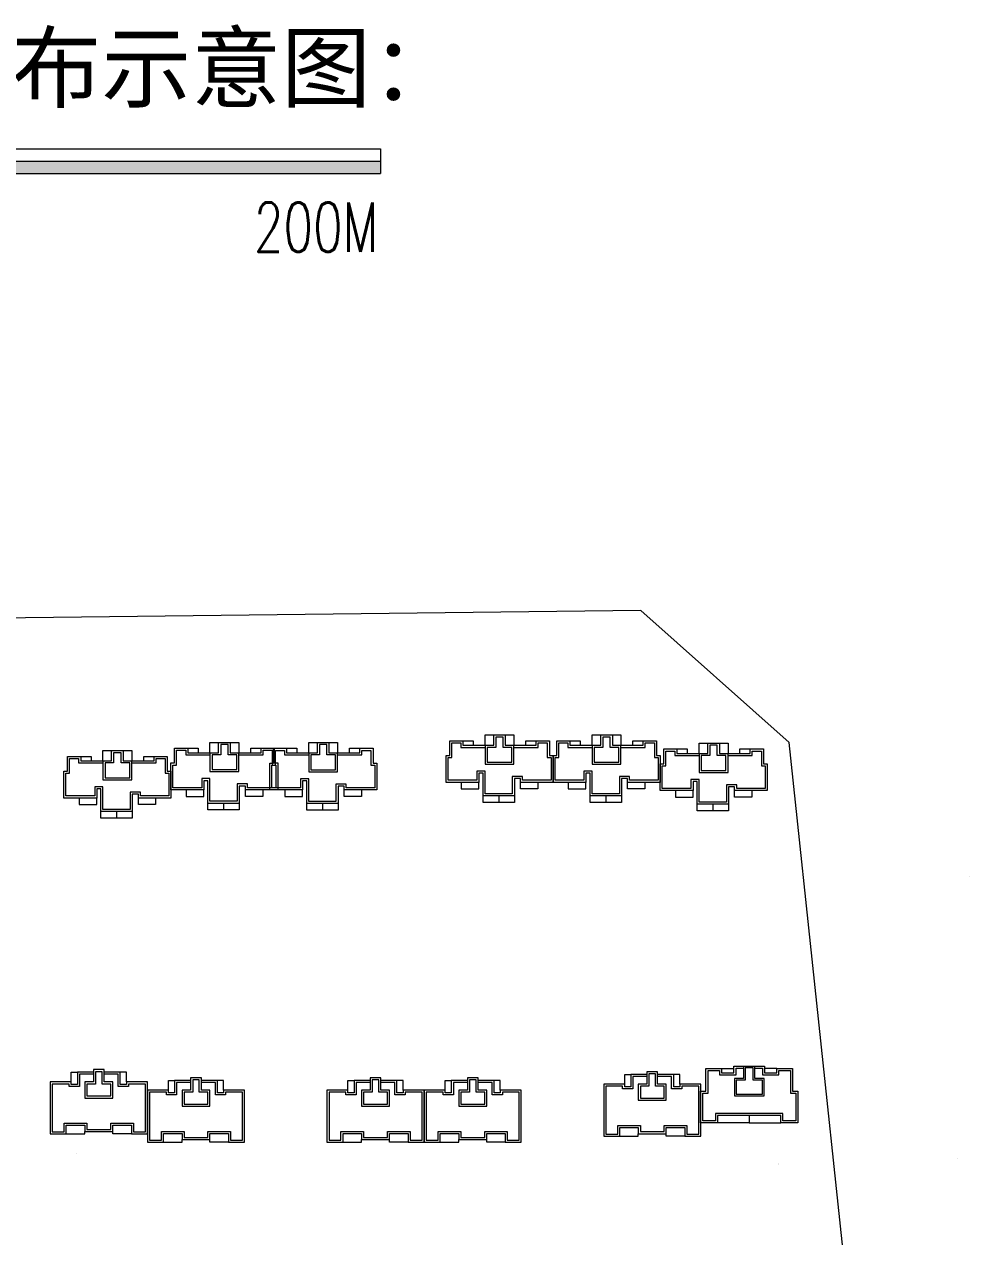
# Model space of a CAD drawing. Extents: x 110900 to 173900, y 7197 to 51694.
# Drawn here: x 116553 to 118850, y 16485 to 19429 of the extents above; entities that cross this region are included whole.
import ezdxf
from ezdxf.enums import TextEntityAlignment as Align

# ---------------------------------------------------------------- set-up
doc = ezdxf.new("R2010")
doc.units = 0
doc.header["$LTSCALE"] = 1000
doc.header["$MEASUREMENT"] = 0
for name, color, linetype, lineweight in [('140', 2, 'Continuous', 5), ('7-环境', 159, 'Continuous', 5), ('DingDianTu', 5, 'Continuous', 0), ('图框', 7, 'Continuous', 5)]:
    doc.layers.add(name, color=color, linetype=linetype, lineweight=lineweight)
doc.layers.add('PUB_TEXT', color=255, linetype='Continuous')
doc.styles.add('DIM_FONT', font='SIMPLEX.shx', dxfattribs={"width": 0.8})
doc.styles.add('GHHXMJ_DIM', font='SimSun.ttf')

# ---------------------------------------------------------------- blocks, each defined once
blk = doc.blocks.new('dafasfd')
at = {"layer": 'DingDianTu', "color": 7, "const_width": 100}
blk.add_lwpolyline([(36368038, 16363912), (36368954, 16361479), (36372042, 16362641), (36374261, 16356745), (36369114, 16354807), (36369537, 16353684), (36361113, 16350514), (36359352, 16355194), (36360288, 16355546), (36359830, 16356763), (36358894, 16356410), (36357556, 16359967)], close=True, dxfattribs=at)
for points in [[(36363546, 16362221), (36362876, 16363999), (36359039, 16362555), (36359708, 16360777)], [(36371734, 16355794), (36372686, 16353267), (36369878, 16352210), (36369350, 16353614)]]:
    blk.add_lwpolyline(points, dxfattribs=at)
at = {"layer": 'DingDianTu', "color": 7}
for points in [[(36369878, 16352210), (36361642, 16349110), (36361113, 16350514)], [(36368038, 16363912), (36371127, 16365074), (36372042, 16362641)]]:
    blk.add_lwpolyline(points, dxfattribs=at)
blk = doc.blocks.new('*E58')
at = {"layer": 'DingDianTu', "color": 252, "xscale": 0.001000002024510444, "yscale": 0.001000000163912773, "zscale": 0.001, "rotation": 339.3761177849276}
blk.add_blockref('dafasfd', (22613, -20413), dxfattribs=at)
blk = doc.blocks.new('*E57')
at = {"layer": 'DingDianTu', "color": 7, "xscale": 0.001000002024510444, "yscale": 0.001000000163912773, "zscale": 0.001, "rotation": 339.3761177849276}
blk.add_blockref('dafasfd', (22613, -20413), dxfattribs=at)
blk = doc.blocks.new('*E50')
at = {"layer": 'DingDianTu', "color": 7, "xscale": 0.001000002024510444, "yscale": 0.001000000163912773, "zscale": 0.001, "rotation": 339.3761177849276}
blk.add_blockref('dafasfd', (22613, -20413), dxfattribs=at)
blk = doc.blocks.new('*E49')
at = {"layer": 'DingDianTu', "color": 7, "xscale": 0.001000002024510444, "yscale": 0.001000000163912773, "zscale": 0.001, "rotation": 339.3761177849276}
blk.add_blockref('dafasfd', (22613, -20413), dxfattribs=at)

msp = doc.modelspace()

# ---------------------------------------------------------------- hatches: boundary and pattern name
at = {"layer": '7-环境', "linetype": 'ByBlock'}
h = msp.add_hatch(dxfattribs=at)
h.set_pattern_fill('ANSI31', color=256, scale=1000, style=0)
h.set_pattern_definition([(45, (-89259.5, 90140.4), (-1122.532, 1122.532), [])])
h.paths.add_polyline_path([(115418.1, 19096.6), (115418.1, 19066.6), (115818.1, 19066.6), (115818.1, 19096.6)])
h.paths.add_polyline_path([(116218.1, 19096.6), (116218.1, 19126.6), (115818.1, 19126.6), (115818.1, 19096.6)])
h.paths.add_polyline_path([(116218.1, 19096.6), (116218.1, 19066.6), (117418.1, 19066.6), (117418.1, 19096.6)])
h = msp.add_hatch(dxfattribs=at)
h.set_pattern_fill('ANSI31', color=256, scale=1000, style=0)
h.set_pattern_definition([(45, (-89259.5, 90140.4), (-1122.532, 1122.532), [])])
h.paths.add_polyline_path([(115418.1, 19096.6), (115418.1, 19066.6), (115818.1, 19066.6), (115818.1, 19096.6)])
h.paths.add_polyline_path([(116218.1, 19096.6), (116218.1, 19126.6), (115818.1, 19126.6), (115818.1, 19096.6)])
h.paths.add_polyline_path([(116218.1, 19096.6), (116218.1, 19066.6), (117418.1, 19066.6), (117418.1, 19096.6)])
at = {"layer": '图框'}
h = msp.add_hatch(color=256, dxfattribs=at)
h.paths.add_polyline_path([(115818.1, 19066.6), (115818.1, 19096.6), (115418.1, 19096.6), (115418.1, 19066.6)])
h.paths.add_polyline_path([(116218.1, 19096.6), (116218.1, 19126.6), (115818.1, 19126.6), (115818.1, 19096.6)])
h.paths.add_polyline_path([(117418.1, 19066.6), (117418.1, 19096.6), (116218.1, 19096.6), (116218.1, 19066.6)])
h = msp.add_hatch(color=256, dxfattribs=at)
h.paths.add_polyline_path([(115818.1, 19066.6), (115818.1, 19096.6), (115418.1, 19096.6), (115418.1, 19066.6)])
h.paths.add_polyline_path([(116218.1, 19096.6), (116218.1, 19126.6), (115818.1, 19126.6), (115818.1, 19096.6)])
h.paths.add_polyline_path([(117418.1, 19066.6), (117418.1, 19096.6), (116218.1, 19096.6), (116218.1, 19066.6)])

# ---------------------------------------------------------------- linework, layer by layer
at = {"layer": '140', "color": 7}
for p, q in [((118050.6, 18005.7), (114256.3, 17960)), ((118410.9, 17685.5), (118050.6, 18005.7)), ((117672.5, 17678.6), (117672.5, 17703.6)), ((117672.5, 17703.6), (117693.5, 17703.6)), ((117693.5, 17678.6), (117693.5, 17703.6)), ((117693.5, 17703.6), (117721.5, 17703.6)), ((117716.5, 17698.6), (117698.5, 17698.6)), ((117698.5, 17698.6), (117698.5, 17673.6)), ((117716.5, 17673.6), (117716.5, 17698.6)), ((117721.5, 17703.6), (117721.5, 17678.6)), ((117721.5, 17703.6), (117742.5, 17703.6)), ((117742.5, 17703.6), (117742.5, 17678.6)), ((117932.5, 17678.6), (117932.5, 17703.6)), ((117932.5, 17703.6), (117953.5, 17703.6)), ((117953.5, 17678.6), (117953.5, 17703.6)), ((117953.5, 17703.6), (117981.5, 17703.6)), ((117976.5, 17698.6), (117958.5, 17698.6)), ((117958.5, 17698.6), (117958.5, 17673.6)), ((117976.5, 17673.6), (117976.5, 17698.6)), ((117981.5, 17703.6), (117981.5, 17678.6)), ((117981.5, 17703.6), (118002.5, 17703.6)), ((118002.5, 17703.6), (118002.5, 17678.6)), ((116744.2, 17640.6), (116744.2, 17665.6)), ((116744.2, 17665.6), (116765.2, 17665.6)), ((116765.2, 17640.6), (116765.2, 17665.6)), ((116765.2, 17665.6), (116793.2, 17665.6)), ((116793.2, 17665.6), (116793.2, 17640.6)), ((116793.2, 17665.6), (116814.2, 17665.6)), ((116814.2, 17665.6), (116814.2, 17640.6)), ((116918.2, 17671.6), (116950.2, 17671.6)), ((116918.2, 17635.6), (116918.2, 17671.6)), ((116923.2, 17630.6), (116923.2, 17666.6)), ((116923.2, 17666.6), (116945.2, 17666.6)), ((116945.2, 17666.6), (116945.2, 17655.6)), ((116950.2, 17671.6), (116950.2, 17660.6)), ((116950.2, 17671.6), (116975.2, 17671.6)), ((116975.2, 17671.6), (116975.2, 17660.6)), ((117004.2, 17660.6), (117004.2, 17685.6)), ((117004.2, 17685.6), (117025.2, 17685.6)), ((117025.2, 17660.6), (117025.2, 17685.6)), ((117025.2, 17685.6), (117053.2, 17685.6)), ((117048.2, 17680.6), (117030.2, 17680.6)), ((117030.2, 17680.6), (117030.2, 17655.6)), ((117048.2, 17655.6), (117048.2, 17680.6)), ((117053.2, 17685.6), (117053.2, 17660.6)), ((117053.2, 17685.6), (117074.2, 17685.6)), ((117074.2, 17685.6), (117074.2, 17660.6)), ((117103.2, 17660.6), (117103.2, 17671.6)), ((117103.2, 17671.6), (117128.2, 17671.6)), ((117128.2, 17660.6), (117128.2, 17671.6)), ((117128.2, 17671.6), (117160.2, 17671.6)), ((117133.2, 17655.6), (117133.2, 17666.6)), ((117133.2, 17666.6), (117155.2, 17666.6)), ((117155.2, 17666.6), (117155.2, 17630.6)), ((117158.2, 17671.2), (117190.2, 17671.2)), ((117158.2, 17635.2), (117158.2, 17671.2)), ((117160.2, 17671.6), (117160.2, 17635.6)), ((117163.2, 17630.2), (117163.2, 17666.2)), ((117163.2, 17666.2), (117185.2, 17666.2)), ((117185.2, 17666.2), (117185.2, 17655.2)), ((117190.2, 17671.2), (117190.2, 17660.2)), ((117190.2, 17671.2), (117215.2, 17671.2)), ((117215.2, 17671.2), (117215.2, 17660.2)), ((117244.2, 17660.2), (117244.2, 17685.2)), ((117244.2, 17685.2), (117265.2, 17685.2)), ((117265.2, 17660.2), (117265.2, 17685.2)), ((117265.2, 17685.2), (117293.2, 17685.2)), ((117288.2, 17680.2), (117270.2, 17680.2)), ((117270.2, 17680.2), (117270.2, 17655.2)), ((117288.2, 17655.2), (117288.2, 17680.2)), ((117293.2, 17685.2), (117293.2, 17660.2)), ((117293.2, 17685.2), (117314.2, 17685.2)), ((117314.2, 17685.2), (117314.2, 17660.2)), ((117343.2, 17660.2), (117343.2, 17671.2)), ((117343.2, 17671.2), (117368.2, 17671.2)), ((117368.2, 17660.2), (117368.2, 17671.2)), ((117368.2, 17671.2), (117400.2, 17671.2)), ((117373.2, 17655.2), (117373.2, 17666.2)), ((117373.2, 17666.2), (117395.2, 17666.2)), ((117395.2, 17666.2), (117395.2, 17630.2)), ((117400.2, 17671.2), (117400.2, 17635.2)), ((117586.5, 17689.6), (117618.5, 17689.6)), ((117586.5, 17653.6), (117586.5, 17689.6)), ((117591.5, 17648.6), (117591.5, 17684.6)), ((117591.5, 17684.6), (117613.5, 17684.6)), ((117613.5, 17684.6), (117613.5, 17673.6)), ((117613.5, 17673.6), (117672.5, 17673.6)), ((117618.5, 17689.6), (117618.5, 17678.6)), ((117618.5, 17689.6), (117643.5, 17689.6)), ((117618.5, 17678.6), (117693.5, 17678.6)), ((117643.5, 17689.6), (117643.5, 17678.6)), ((117672.5, 17678.6), (117672.5, 17632.6)), ((117677.5, 17673.6), (117677.5, 17637.6)), ((117698.5, 17673.6), (117677.5, 17673.6)), ((117737.5, 17673.6), (117716.5, 17673.6)), ((117721.5, 17678.6), (117796.5, 17678.6)), ((117737.5, 17637.6), (117737.5, 17673.6)), ((117742.5, 17632.6), (117742.5, 17678.6)), ((117742.5, 17673.6), (117801.5, 17673.6)), ((117771.5, 17678.6), (117771.5, 17689.6)), ((117771.5, 17689.6), (117796.5, 17689.6)), ((117796.5, 17678.6), (117796.5, 17689.6)), ((117796.5, 17689.6), (117828.5, 17689.6)), ((117801.5, 17673.6), (117801.5, 17684.6)), ((117801.5, 17684.6), (117823.5, 17684.6)), ((117823.5, 17684.6), (117823.5, 17648.6)), ((117828.5, 17689.6), (117828.5, 17653.6)), ((117846.5, 17689.6), (117878.5, 17689.6)), ((117846.5, 17653.6), (117846.5, 17689.6)), ((117851.5, 17648.6), (117851.5, 17684.6)), ((117851.5, 17684.6), (117873.5, 17684.6)), ((117873.5, 17684.6), (117873.5, 17673.6)), ((117873.5, 17673.6), (117932.5, 17673.6)), ((117878.5, 17689.6), (117878.5, 17678.6)), ((117878.5, 17689.6), (117903.5, 17689.6)), ((117878.5, 17678.6), (117953.5, 17678.6)), ((117903.5, 17689.6), (117903.5, 17678.6)), ((117932.5, 17678.6), (117932.5, 17632.6)), ((117937.5, 17673.6), (117937.5, 17637.6)), ((117958.5, 17673.6), (117937.5, 17673.6)), ((117997.5, 17673.6), (117976.5, 17673.6)), ((117981.5, 17678.6), (118056.5, 17678.6)), ((117997.5, 17637.6), (117997.5, 17673.6)), ((118002.5, 17632.6), (118002.5, 17678.6)), ((118002.5, 17673.6), (118061.5, 17673.6)), ((118031.5, 17678.6), (118031.5, 17689.6)), ((118031.5, 17689.6), (118056.5, 17689.6)), ((118056.5, 17678.6), (118056.5, 17689.6)), ((118056.5, 17689.6), (118088.5, 17689.6)), ((118061.5, 17673.6), (118061.5, 17684.6)), ((118061.5, 17684.6), (118083.5, 17684.6)), ((118083.5, 17684.6), (118083.5, 17648.6)), ((118088.5, 17689.6), (118088.5, 17653.6)), ((118106.5, 17669.6), (118138.5, 17669.6)), ((118106.5, 17633.6), (118106.5, 17669.6)), ((118111.5, 17628.6), (118111.5, 17664.6)), ((118111.5, 17664.6), (118133.5, 17664.6)), ((118133.5, 17664.6), (118133.5, 17653.6)), ((118138.5, 17669.6), (118138.5, 17658.6)), ((118138.5, 17669.6), (118163.5, 17669.6)), ((118163.5, 17669.6), (118163.5, 17658.6)), ((118192.5, 17658.6), (118192.5, 17683.6)), ((118192.5, 17683.6), (118213.5, 17683.6)), ((118213.5, 17658.6), (118213.5, 17683.6)), ((118213.5, 17683.6), (118241.5, 17683.6)), ((118236.5, 17678.6), (118218.5, 17678.6)), ((118218.5, 17678.6), (118218.5, 17653.6)), ((118236.5, 17653.6), (118236.5, 17678.6)), ((118241.5, 17683.6), (118241.5, 17658.6)), ((118241.5, 17683.6), (118262.5, 17683.6)), ((118262.5, 17683.6), (118262.5, 17658.6)), ((118291.5, 17658.6), (118291.5, 17669.6)), ((118291.5, 17669.6), (118316.5, 17669.6)), ((118316.5, 17658.6), (118316.5, 17669.6)), ((118316.5, 17669.6), (118348.5, 17669.6)), ((118321.5, 17653.6), (118321.5, 17664.6)), ((118321.5, 17664.6), (118343.5, 17664.6)), ((118343.5, 17664.6), (118343.5, 17628.6)), ((118348.5, 17669.6), (118348.5, 17633.6)), ((118819.5, 13831.2), (118410.9, 17685.5)), ((116658.2, 17651.6), (116690.2, 17651.6)), ((116658.2, 17615.6), (116658.2, 17651.6)), ((116663.2, 17610.6), (116663.2, 17646.6)), ((116663.2, 17646.6), (116685.2, 17646.6)), ((116685.2, 17646.6), (116685.2, 17635.6)), ((116685.2, 17635.6), (116744.2, 17635.6)), ((116690.2, 17651.6), (116690.2, 17640.6)), ((116690.2, 17651.6), (116715.2, 17651.6)), ((116690.2, 17640.6), (116765.2, 17640.6)), ((116715.2, 17651.6), (116715.2, 17640.6)), ((116744.2, 17640.6), (116744.2, 17594.6)), ((116749.2, 17635.6), (116749.2, 17599.6)), ((116770.2, 17635.6), (116749.2, 17635.6)), ((116788.2, 17660.6), (116770.2, 17660.6)), ((116770.2, 17660.6), (116770.2, 17635.6)), ((116788.2, 17635.6), (116788.2, 17660.6)), ((116809.2, 17635.6), (116788.2, 17635.6)), ((116793.2, 17640.6), (116868.2, 17640.6)), ((116809.2, 17599.6), (116809.2, 17635.6)), ((116814.2, 17594.6), (116814.2, 17640.6)), ((116814.2, 17635.6), (116873.2, 17635.6)), ((116843.2, 17640.6), (116843.2, 17651.6)), ((116843.2, 17651.6), (116868.2, 17651.6)), ((116868.2, 17640.6), (116868.2, 17651.6)), ((116868.2, 17651.6), (116900.2, 17651.6)), ((116873.2, 17635.6), (116873.2, 17646.6)), ((116873.2, 17646.6), (116895.2, 17646.6)), ((116895.2, 17646.6), (116895.2, 17610.6)), ((116900.2, 17651.6), (116900.2, 17615.6)), ((116909.2, 17570.6), (116909.2, 17635.6)), ((116909.2, 17635.6), (116918.2, 17635.6)), ((116945.2, 17655.6), (117004.2, 17655.6)), ((116950.2, 17660.6), (117025.2, 17660.6)), ((117004.2, 17660.6), (117004.2, 17614.6)), ((117009.2, 17655.6), (117009.2, 17619.6)), ((117030.2, 17655.6), (117009.2, 17655.6)), ((117069.2, 17655.6), (117048.2, 17655.6)), ((117053.2, 17660.6), (117128.2, 17660.6)), ((117069.2, 17619.6), (117069.2, 17655.6)), ((117074.2, 17614.6), (117074.2, 17660.6)), ((117074.2, 17655.6), (117133.2, 17655.6)), ((117149.2, 17570.2), (117149.2, 17635.2)), ((117149.2, 17635.2), (117158.2, 17635.2)), ((117160.2, 17635.6), (117169.2, 17635.6)), ((117169.2, 17635.6), (117169.2, 17570.6)), ((117185.2, 17655.2), (117244.2, 17655.2)), ((117190.2, 17660.2), (117265.2, 17660.2)), ((117244.2, 17660.2), (117244.2, 17614.2)), ((117249.2, 17655.2), (117249.2, 17619.2)), ((117270.2, 17655.2), (117249.2, 17655.2)), ((117309.2, 17655.2), (117288.2, 17655.2)), ((117293.2, 17660.2), (117368.2, 17660.2)), ((117309.2, 17619.2), (117309.2, 17655.2)), ((117314.2, 17614.2), (117314.2, 17660.2)), ((117314.2, 17655.2), (117373.2, 17655.2)), ((117400.2, 17635.2), (117409.2, 17635.2)), ((117409.2, 17635.2), (117409.2, 17570.2)), ((117577.5, 17588.6), (117577.5, 17653.6)), ((117577.5, 17653.6), (117586.5, 17653.6)), ((117582.5, 17593.6), (117582.5, 17648.6)), ((117582.5, 17648.6), (117591.5, 17648.6)), ((117677.5, 17637.6), (117737.5, 17637.6)), ((117823.5, 17648.6), (117832.5, 17648.6)), ((117828.5, 17653.6), (117837.5, 17653.6)), ((117832.5, 17648.6), (117832.5, 17593.6)), ((117837.5, 17588.6), (117837.5, 17653.6)), ((117837.5, 17653.6), (117846.5, 17653.6)), ((117837.5, 17653.6), (117837.5, 17588.6)), ((117842.5, 17593.6), (117842.5, 17648.6)), ((117842.5, 17648.6), (117851.5, 17648.6)), ((117937.5, 17637.6), (117997.5, 17637.6)), ((118083.5, 17648.6), (118092.5, 17648.6)), ((118088.5, 17653.6), (118097.5, 17653.6)), ((118092.5, 17648.6), (118092.5, 17593.6)), ((118097.5, 17653.6), (118097.5, 17588.6)), ((118097.5, 17568.6), (118097.5, 17633.6)), ((118097.5, 17633.6), (118106.5, 17633.6)), ((118133.5, 17653.6), (118192.5, 17653.6)), ((118138.5, 17658.6), (118213.5, 17658.6)), ((118192.5, 17658.6), (118192.5, 17612.6)), ((118197.5, 17653.6), (118197.5, 17617.6)), ((118218.5, 17653.6), (118197.5, 17653.6)), ((118257.5, 17653.6), (118236.5, 17653.6)), ((118241.5, 17658.6), (118316.5, 17658.6)), ((118257.5, 17617.6), (118257.5, 17653.6)), ((118262.5, 17612.6), (118262.5, 17658.6)), ((118262.5, 17653.6), (118321.5, 17653.6)), ((118348.5, 17633.6), (118357.5, 17633.6)), ((118357.5, 17633.6), (118357.5, 17568.6)), ((116649.2, 17550.6), (116649.2, 17615.6)), ((116649.2, 17615.6), (116658.2, 17615.6)), ((116654.2, 17555.6), (116654.2, 17610.6)), ((116654.2, 17610.6), (116663.2, 17610.6)), ((116895.2, 17610.6), (116904.2, 17610.6)), ((116900.2, 17615.6), (116909.2, 17615.6)), ((116904.2, 17610.6), (116904.2, 17555.6)), ((116909.2, 17615.6), (116909.2, 17550.6)), ((116914.2, 17575.6), (116914.2, 17630.6)), ((116914.2, 17630.6), (116923.2, 17630.6)), ((117004.2, 17614.6), (117074.2, 17614.6)), ((117009.2, 17619.6), (117069.2, 17619.6)), ((117154.2, 17575.2), (117154.2, 17630.2)), ((117154.2, 17630.2), (117163.2, 17630.2)), ((117155.2, 17630.6), (117164.2, 17630.6)), ((117164.2, 17630.6), (117164.2, 17575.6)), ((117244.2, 17614.2), (117314.2, 17614.2)), ((117249.2, 17619.2), (117309.2, 17619.2)), ((117395.2, 17630.2), (117404.2, 17630.2)), ((117404.2, 17630.2), (117404.2, 17575.2)), ((117672.5, 17615.6), (117652.5, 17615.6)), ((117652.5, 17615.6), (117652.5, 17593.6)), ((117667.5, 17610.6), (117657.5, 17610.6)), ((117657.5, 17610.6), (117657.5, 17588.6)), ((117667.5, 17555.6), (117667.5, 17610.6)), ((117672.5, 17632.6), (117742.5, 17632.6)), ((117672.5, 17560.6), (117672.5, 17615.6)), ((117932.5, 17615.6), (117912.5, 17615.6)), ((117912.5, 17615.6), (117912.5, 17593.6)), ((117927.5, 17610.6), (117917.5, 17610.6)), ((117917.5, 17610.6), (117917.5, 17588.6)), ((117927.5, 17555.6), (117927.5, 17610.6)), ((117932.5, 17632.6), (118002.5, 17632.6)), ((117932.5, 17560.6), (117932.5, 17615.6)), ((118102.5, 17573.6), (118102.5, 17628.6)), ((118102.5, 17628.6), (118111.5, 17628.6)), ((118192.5, 17612.6), (118262.5, 17612.6)), ((118197.5, 17617.6), (118257.5, 17617.6)), ((118343.5, 17628.6), (118352.5, 17628.6)), ((118352.5, 17628.6), (118352.5, 17573.6)), ((116744.2, 17577.6), (116724.2, 17577.6)), ((116724.2, 17577.6), (116724.2, 17555.6)), ((116744.2, 17594.6), (116814.2, 17594.6)), ((116744.2, 17522.6), (116744.2, 17577.6)), ((116749.2, 17599.6), (116809.2, 17599.6)), ((116984.2, 17575.6), (116914.2, 17575.6)), ((117004.2, 17597.6), (116984.2, 17597.6)), ((116984.2, 17597.6), (116984.2, 17575.6)), ((116999.2, 17592.6), (116989.2, 17592.6)), ((116989.2, 17592.6), (116989.2, 17570.6)), ((116999.2, 17537.6), (116999.2, 17592.6)), ((117004.2, 17542.6), (117004.2, 17597.6)), ((117095.2, 17584.6), (117070.2, 17584.6)), ((117070.2, 17584.6), (117070.2, 17542.6)), ((117090.2, 17579.6), (117075.2, 17579.6)), ((117075.2, 17579.6), (117075.2, 17537.6)), ((117090.2, 17570.6), (117090.2, 17579.6)), ((117095.2, 17575.6), (117095.2, 17584.6)), ((117164.2, 17575.6), (117095.2, 17575.6)), ((117224.2, 17575.2), (117154.2, 17575.2)), ((117244.2, 17597.2), (117224.2, 17597.2)), ((117224.2, 17597.2), (117224.2, 17575.2)), ((117239.2, 17592.2), (117229.2, 17592.2)), ((117229.2, 17592.2), (117229.2, 17570.2)), ((117239.2, 17537.2), (117239.2, 17592.2)), ((117244.2, 17542.2), (117244.2, 17597.2)), ((117335.2, 17584.2), (117310.2, 17584.2)), ((117310.2, 17584.2), (117310.2, 17542.2)), ((117330.2, 17579.2), (117315.2, 17579.2)), ((117315.2, 17579.2), (117315.2, 17537.2)), ((117330.2, 17570.2), (117330.2, 17579.2)), ((117335.2, 17575.2), (117335.2, 17584.2)), ((117404.2, 17575.2), (117335.2, 17575.2)), ((117657.5, 17588.6), (117577.5, 17588.6)), ((117652.5, 17593.6), (117582.5, 17593.6)), ((117614.5, 17588.6), (117614.5, 17572.6)), ((117657.5, 17572.6), (117657.5, 17588.6)), ((117763.5, 17602.6), (117738.5, 17602.6)), ((117738.5, 17602.6), (117738.5, 17560.6)), ((117758.5, 17597.6), (117743.5, 17597.6)), ((117743.5, 17597.6), (117743.5, 17555.6)), ((117758.5, 17588.6), (117758.5, 17597.6)), ((117837.5, 17588.6), (117758.5, 17588.6)), ((117758.5, 17572.6), (117758.5, 17588.6)), ((117763.5, 17593.6), (117763.5, 17602.6)), ((117832.5, 17593.6), (117763.5, 17593.6)), ((117800.5, 17588.6), (117800.5, 17572.6)), ((117917.5, 17588.6), (117837.5, 17588.6)), ((117912.5, 17593.6), (117842.5, 17593.6)), ((117874.5, 17588.6), (117874.5, 17572.6)), ((117917.5, 17572.6), (117917.5, 17588.6)), ((118023.5, 17602.6), (117998.5, 17602.6)), ((117998.5, 17602.6), (117998.5, 17560.6)), ((118018.5, 17597.6), (118003.5, 17597.6)), ((118003.5, 17597.6), (118003.5, 17555.6)), ((118018.5, 17588.6), (118018.5, 17597.6)), ((118097.5, 17588.6), (118018.5, 17588.6)), ((118018.5, 17572.6), (118018.5, 17588.6)), ((118023.5, 17593.6), (118023.5, 17602.6)), ((118092.5, 17593.6), (118023.5, 17593.6)), ((118060.5, 17588.6), (118060.5, 17572.6)), ((118192.5, 17595.6), (118172.5, 17595.6)), ((118172.5, 17595.6), (118172.5, 17573.6)), ((118187.5, 17590.6), (118177.5, 17590.6)), ((118177.5, 17590.6), (118177.5, 17568.6)), ((118187.5, 17535.6), (118187.5, 17590.6)), ((118192.5, 17540.6), (118192.5, 17595.6)), ((118283.5, 17582.6), (118258.5, 17582.6)), ((118258.5, 17582.6), (118258.5, 17540.6)), ((118278.5, 17577.6), (118263.5, 17577.6)), ((118263.5, 17577.6), (118263.5, 17535.6)), ((118278.5, 17568.6), (118278.5, 17577.6)), ((118283.5, 17573.6), (118283.5, 17582.6)), ((116729.2, 17550.6), (116649.2, 17550.6)), ((116724.2, 17555.6), (116654.2, 17555.6)), ((116686.2, 17550.6), (116686.2, 17534.6)), ((116739.2, 17572.6), (116729.2, 17572.6)), ((116729.2, 17572.6), (116729.2, 17550.6)), ((116729.2, 17534.6), (116729.2, 17550.6)), ((116739.2, 17517.6), (116739.2, 17572.6)), ((116835.2, 17564.6), (116810.2, 17564.6)), ((116810.2, 17564.6), (116810.2, 17522.6)), ((116830.2, 17559.6), (116815.2, 17559.6)), ((116815.2, 17559.6), (116815.2, 17517.6)), ((116830.2, 17550.6), (116830.2, 17559.6)), ((116909.2, 17550.6), (116830.2, 17550.6)), ((116830.2, 17534.6), (116830.2, 17550.6)), ((116835.2, 17555.6), (116835.2, 17564.6)), ((116904.2, 17555.6), (116835.2, 17555.6)), ((116872.2, 17550.6), (116872.2, 17534.6)), ((116989.2, 17570.6), (116909.2, 17570.6)), ((116946.2, 17570.6), (116946.2, 17554.6)), ((116946.2, 17554.6), (116989.2, 17554.6)), ((116989.2, 17554.6), (116989.2, 17570.6)), ((117169.2, 17570.6), (117090.2, 17570.6)), ((117090.2, 17554.6), (117090.2, 17570.6)), ((117132.2, 17554.6), (117090.2, 17554.6)), ((117132.2, 17570.6), (117132.2, 17554.6)), ((117229.2, 17570.2), (117149.2, 17570.2)), ((117186.2, 17570.2), (117186.2, 17554.2)), ((117186.2, 17554.2), (117229.2, 17554.2)), ((117229.2, 17554.2), (117229.2, 17570.2)), ((117409.2, 17570.2), (117330.2, 17570.2)), ((117330.2, 17554.2), (117330.2, 17570.2)), ((117372.2, 17554.2), (117330.2, 17554.2)), ((117372.2, 17570.2), (117372.2, 17554.2)), ((117614.5, 17572.6), (117657.5, 17572.6)), ((117743.5, 17555.6), (117667.5, 17555.6)), ((117667.5, 17539.6), (117667.5, 17555.6)), ((117738.5, 17560.6), (117672.5, 17560.6)), ((117705.5, 17555.6), (117705.5, 17539.6)), ((117743.5, 17555.6), (117743.5, 17539.6)), ((117800.5, 17572.6), (117758.5, 17572.6)), ((117874.5, 17572.6), (117917.5, 17572.6)), ((118003.5, 17555.6), (117927.5, 17555.6)), ((117927.5, 17539.6), (117927.5, 17555.6)), ((117998.5, 17560.6), (117932.5, 17560.6)), ((117965.5, 17555.6), (117965.5, 17539.6)), ((118003.5, 17555.6), (118003.5, 17539.6)), ((118060.5, 17572.6), (118018.5, 17572.6)), ((118177.5, 17568.6), (118097.5, 17568.6)), ((118172.5, 17573.6), (118102.5, 17573.6)), ((118134.5, 17568.6), (118134.5, 17552.6)), ((118134.5, 17552.6), (118177.5, 17552.6)), ((118177.5, 17552.6), (118177.5, 17568.6)), ((118357.5, 17568.6), (118278.5, 17568.6)), ((118278.5, 17552.6), (118278.5, 17568.6)), ((118320.5, 17552.6), (118278.5, 17552.6)), ((118352.5, 17573.6), (118283.5, 17573.6)), ((118320.5, 17568.6), (118320.5, 17552.6)), ((116686.2, 17534.6), (116729.2, 17534.6)), ((116815.2, 17517.6), (116739.2, 17517.6)), ((116739.2, 17501.6), (116739.2, 17517.6)), ((116810.2, 17522.6), (116744.2, 17522.6)), ((116777.2, 17517.6), (116777.2, 17501.6)), ((116815.2, 17517.6), (116815.2, 17501.6)), ((116872.2, 17534.6), (116830.2, 17534.6)), ((117075.2, 17537.6), (116999.2, 17537.6)), ((116999.2, 17521.6), (116999.2, 17537.6)), ((117075.2, 17521.6), (116999.2, 17521.6)), ((117070.2, 17542.6), (117004.2, 17542.6)), ((117037.2, 17537.6), (117037.2, 17521.6)), ((117075.2, 17537.6), (117075.2, 17521.6)), ((117315.2, 17537.2), (117239.2, 17537.2)), ((117239.2, 17521.2), (117239.2, 17537.2)), ((117315.2, 17521.2), (117239.2, 17521.2)), ((117310.2, 17542.2), (117244.2, 17542.2)), ((117277.2, 17537.2), (117277.2, 17521.2)), ((117315.2, 17537.2), (117315.2, 17521.2)), ((117743.5, 17539.6), (117667.5, 17539.6)), ((118003.5, 17539.6), (117927.5, 17539.6)), ((118263.5, 17535.6), (118187.5, 17535.6)), ((118187.5, 17519.6), (118187.5, 17535.6)), ((118263.5, 17519.6), (118187.5, 17519.6)), ((118258.5, 17540.6), (118192.5, 17540.6)), ((118225.5, 17535.6), (118225.5, 17519.6)), ((118263.5, 17535.6), (118263.5, 17519.6)), ((116815.2, 17501.6), (116739.2, 17501.6)), ((118276.9, 16883.6), (118276.9, 16899.6)), ((118276.9, 16899.6), (118350.9, 16899.6)), ((118299.9, 16899.6), (118299.9, 16869.6)), ((118327.9, 16869.6), (118327.9, 16899.6)), ((118350.9, 16899.6), (118350.9, 16883.6)), ((116667.2, 16861.1), (116667.2, 16885.1)), ((116667.2, 16885.1), (116682.2, 16885.1)), ((116721.2, 16885.1), (116682.2, 16885.1)), ((116682.2, 16885.1), (116682.2, 16855.1)), ((116721.2, 16880.1), (116687.2, 16880.1)), ((116687.2, 16880.1), (116687.2, 16850.1)), ((116747.2, 16891.1), (116721.2, 16891.1)), ((116721.2, 16891.1), (116721.2, 16885.1)), ((116721.2, 16885.1), (116721.2, 16861.1)), ((116742.2, 16886.1), (116726.2, 16886.1)), ((116726.2, 16886.1), (116726.2, 16885.1)), ((116726.2, 16885.1), (116726.2, 16856.1)), ((116742.2, 16856.1), (116742.2, 16886.1)), ((116747.2, 16885.1), (116747.2, 16891.1)), ((116747.2, 16861.1), (116747.2, 16891.1)), ((116786.2, 16885.1), (116747.2, 16885.1)), ((116781.2, 16880.1), (116747.2, 16880.1)), ((116781.2, 16850.1), (116781.2, 16880.1)), ((116786.2, 16855.1), (116786.2, 16885.1)), ((116801.2, 16885.1), (116786.2, 16885.1)), ((116801.2, 16861.1), (116801.2, 16885.1)), ((116983.2, 16871.1), (116957.2, 16871.1)), ((116957.2, 16871.1), (116957.2, 16865.1)), ((116983.2, 16865.1), (116983.2, 16871.1)), ((116983.2, 16841.1), (116983.2, 16871.1)), ((117419.4, 16871.1), (117393.4, 16871.1)), ((117393.4, 16871.1), (117393.4, 16865.1)), ((117419.4, 16865.1), (117419.4, 16871.1)), ((117419.4, 16841.1), (117419.4, 16871.1)), ((117655.4, 16871.1), (117629.4, 16871.1)), ((117629.4, 16871.1), (117629.4, 16865.1)), ((117655.4, 16865.1), (117655.4, 16871.1)), ((117655.4, 16841.1), (117655.4, 16871.1)), ((118011.5, 16855.6), (118011.5, 16879.6)), ((118011.5, 16879.6), (118026.5, 16879.6)), ((118065.5, 16879.6), (118026.5, 16879.6)), ((118026.5, 16879.6), (118026.5, 16849.6)), ((118065.5, 16874.6), (118031.5, 16874.6)), ((118031.5, 16874.6), (118031.5, 16844.6)), ((118091.5, 16885.6), (118065.5, 16885.6)), ((118065.5, 16885.6), (118065.5, 16879.6)), ((118065.5, 16879.6), (118065.5, 16855.6)), ((118086.5, 16880.6), (118070.5, 16880.6)), ((118070.5, 16880.6), (118070.5, 16879.6)), ((118070.5, 16879.6), (118070.5, 16850.6)), ((118086.5, 16850.6), (118086.5, 16880.6)), ((118091.5, 16879.6), (118091.5, 16885.6)), ((118091.5, 16855.6), (118091.5, 16885.6)), ((118130.5, 16879.6), (118091.5, 16879.6)), ((118125.5, 16874.6), (118091.5, 16874.6)), ((118125.5, 16844.6), (118125.5, 16874.6)), ((118130.5, 16849.6), (118130.5, 16879.6)), ((118145.5, 16879.6), (118130.5, 16879.6)), ((118145.5, 16855.6), (118145.5, 16879.6)), ((118208.9, 16838.6), (118208.9, 16893.6)), ((118208.9, 16893.6), (118246.9, 16893.6)), ((118213.9, 16833.6), (118213.9, 16888.6)), ((118213.9, 16888.6), (118241.9, 16888.6)), ((118241.9, 16888.6), (118241.9, 16878.6)), ((118241.9, 16878.6), (118281.9, 16878.6)), ((118244.9, 16893.6), (118246.9, 16893.6)), ((118246.9, 16893.6), (118246.9, 16883.6)), ((118246.9, 16893.6), (118276.9, 16893.6)), ((118246.9, 16883.6), (118276.9, 16883.6)), ((118299.9, 16869.6), (118277.9, 16869.6)), ((118277.9, 16869.6), (118277.9, 16827.6)), ((118281.9, 16878.6), (118281.9, 16894.6)), ((118281.9, 16894.6), (118299.9, 16894.6)), ((118303.9, 16895.6), (118303.9, 16865.6)), ((118323.9, 16895.6), (118303.9, 16895.6)), ((118323.9, 16865.6), (118323.9, 16895.6)), ((118327.9, 16894.6), (118345.9, 16894.6)), ((118349.9, 16869.6), (118327.9, 16869.6)), ((118345.9, 16894.6), (118345.9, 16878.6)), ((118345.9, 16878.6), (118385.9, 16878.6)), ((118349.9, 16827.6), (118349.9, 16869.6)), ((118380.9, 16893.6), (118350.9, 16893.6)), ((118350.9, 16883.6), (118380.9, 16883.6)), ((118380.9, 16883.6), (118380.9, 16893.6)), ((118380.9, 16893.6), (118418.9, 16893.6)), ((118385.9, 16878.6), (118385.9, 16888.6)), ((118385.9, 16888.6), (118413.9, 16888.6)), ((118413.9, 16888.6), (118413.9, 16833.6)), ((118418.9, 16893.6), (118418.9, 16838.6)), ((116649.2, 16861.1), (116616.2, 16861.1)), ((116616.2, 16861.1), (116616.2, 16735.1)), ((116649.2, 16856.1), (116621.2, 16856.1)), ((116621.2, 16856.1), (116621.2, 16740.1)), ((116667.2, 16861.1), (116649.2, 16861.1)), ((116662.2, 16856.1), (116649.2, 16856.1)), ((116662.2, 16850.1), (116662.2, 16856.1)), ((116687.2, 16850.1), (116662.2, 16850.1)), ((116667.2, 16855.1), (116667.2, 16861.1)), ((116682.2, 16855.1), (116667.2, 16855.1)), ((116721.2, 16861.1), (116700.2, 16861.1)), ((116700.2, 16861.1), (116700.2, 16822.1)), ((116726.2, 16856.1), (116705.2, 16856.1)), ((116705.2, 16856.1), (116705.2, 16827.1)), ((116763.2, 16856.1), (116742.2, 16856.1)), ((116768.2, 16861.1), (116747.2, 16861.1)), ((116763.2, 16827.1), (116763.2, 16856.1)), ((116768.2, 16822.1), (116768.2, 16861.1)), ((116806.2, 16850.1), (116781.2, 16850.1)), ((116801.2, 16855.1), (116786.2, 16855.1)), ((116819.2, 16861.1), (116801.2, 16861.1)), ((116801.2, 16861.1), (116801.2, 16855.1)), ((116819.2, 16856.1), (116806.2, 16856.1)), ((116806.2, 16856.1), (116806.2, 16850.1)), ((116852.2, 16861.1), (116819.2, 16861.1)), ((116847.2, 16856.1), (116819.2, 16856.1)), ((116847.2, 16740.1), (116847.2, 16856.1)), ((116852.2, 16735.1), (116852.2, 16861.1)), ((116885.2, 16841.1), (116852.2, 16841.1)), ((116852.2, 16841.1), (116852.2, 16715.1)), ((116903.2, 16841.1), (116885.2, 16841.1)), ((116903.2, 16841.1), (116903.2, 16865.1)), ((116903.2, 16865.1), (116918.2, 16865.1)), ((116903.2, 16835.1), (116903.2, 16841.1)), ((116957.2, 16865.1), (116918.2, 16865.1)), ((116918.2, 16865.1), (116918.2, 16835.1)), ((116957.2, 16860.1), (116923.2, 16860.1)), ((116923.2, 16860.1), (116923.2, 16830.1)), ((116957.2, 16841.1), (116936.2, 16841.1)), ((116936.2, 16841.1), (116936.2, 16802.1)), ((116957.2, 16865.1), (116957.2, 16841.1)), ((116978.2, 16866.1), (116962.2, 16866.1)), ((116962.2, 16866.1), (116962.2, 16865.1)), ((116962.2, 16865.1), (116962.2, 16836.1)), ((116978.2, 16836.1), (116978.2, 16866.1)), ((117022.2, 16865.1), (116983.2, 16865.1)), ((117017.2, 16860.1), (116983.2, 16860.1)), ((117004.2, 16841.1), (116983.2, 16841.1)), ((117004.2, 16802.1), (117004.2, 16841.1)), ((117017.2, 16830.1), (117017.2, 16860.1)), ((117022.2, 16835.1), (117022.2, 16865.1)), ((117037.2, 16865.1), (117022.2, 16865.1)), ((117037.2, 16841.1), (117037.2, 16865.1)), ((117055.2, 16841.1), (117037.2, 16841.1)), ((117037.2, 16841.1), (117037.2, 16835.1)), ((117088.2, 16841.1), (117055.2, 16841.1)), ((117088.2, 16715.1), (117088.2, 16841.1)), ((117321.4, 16841.1), (117288.4, 16841.1)), ((117288.4, 16841.1), (117288.4, 16715.1)), ((117339.4, 16841.1), (117321.4, 16841.1)), ((117339.4, 16841.1), (117339.4, 16865.1)), ((117339.4, 16865.1), (117354.4, 16865.1)), ((117339.4, 16835.1), (117339.4, 16841.1)), ((117393.4, 16865.1), (117354.4, 16865.1)), ((117354.4, 16865.1), (117354.4, 16835.1)), ((117393.4, 16860.1), (117359.4, 16860.1)), ((117359.4, 16860.1), (117359.4, 16830.1)), ((117393.4, 16841.1), (117372.4, 16841.1)), ((117372.4, 16841.1), (117372.4, 16802.1)), ((117393.4, 16865.1), (117393.4, 16841.1)), ((117414.4, 16866.1), (117398.4, 16866.1)), ((117398.4, 16866.1), (117398.4, 16865.1)), ((117398.4, 16865.1), (117398.4, 16836.1)), ((117414.4, 16836.1), (117414.4, 16866.1)), ((117458.4, 16865.1), (117419.4, 16865.1)), ((117453.4, 16860.1), (117419.4, 16860.1)), ((117440.4, 16841.1), (117419.4, 16841.1)), ((117440.4, 16802.1), (117440.4, 16841.1)), ((117453.4, 16830.1), (117453.4, 16860.1)), ((117458.4, 16835.1), (117458.4, 16865.1)), ((117473.4, 16865.1), (117458.4, 16865.1)), ((117473.4, 16841.1), (117473.4, 16865.1)), ((117491.4, 16841.1), (117473.4, 16841.1)), ((117473.4, 16841.1), (117473.4, 16835.1)), ((117524.4, 16841.1), (117491.4, 16841.1)), ((117557.4, 16841.1), (117524.4, 16841.1)), ((117524.4, 16841.1), (117524.4, 16715.1)), ((117524.4, 16715.1), (117524.4, 16841.1)), ((117575.4, 16841.1), (117557.4, 16841.1)), ((117575.4, 16841.1), (117575.4, 16865.1)), ((117575.4, 16865.1), (117590.4, 16865.1)), ((117575.4, 16835.1), (117575.4, 16841.1)), ((117629.4, 16865.1), (117590.4, 16865.1)), ((117590.4, 16865.1), (117590.4, 16835.1)), ((117629.4, 16860.1), (117595.4, 16860.1)), ((117595.4, 16860.1), (117595.4, 16830.1)), ((117629.4, 16841.1), (117608.4, 16841.1)), ((117608.4, 16841.1), (117608.4, 16802.1)), ((117629.4, 16865.1), (117629.4, 16841.1)), ((117650.4, 16866.1), (117634.4, 16866.1)), ((117634.4, 16866.1), (117634.4, 16865.1)), ((117634.4, 16865.1), (117634.4, 16836.1)), ((117650.4, 16836.1), (117650.4, 16866.1)), ((117694.4, 16865.1), (117655.4, 16865.1)), ((117689.4, 16860.1), (117655.4, 16860.1)), ((117676.4, 16841.1), (117655.4, 16841.1)), ((117676.4, 16802.1), (117676.4, 16841.1)), ((117689.4, 16830.1), (117689.4, 16860.1)), ((117694.4, 16835.1), (117694.4, 16865.1)), ((117709.4, 16865.1), (117694.4, 16865.1)), ((117709.4, 16841.1), (117709.4, 16865.1)), ((117727.4, 16841.1), (117709.4, 16841.1)), ((117709.4, 16841.1), (117709.4, 16835.1)), ((117760.4, 16841.1), (117727.4, 16841.1)), ((117760.4, 16715.1), (117760.4, 16841.1)), ((117993.5, 16855.6), (117960.5, 16855.6)), ((117960.5, 16855.6), (117960.5, 16729.6)), ((117993.5, 16850.6), (117965.5, 16850.6)), ((117965.5, 16850.6), (117965.5, 16734.6)), ((118011.5, 16855.6), (117993.5, 16855.6)), ((118006.5, 16850.6), (117993.5, 16850.6)), ((118006.5, 16844.6), (118006.5, 16850.6)), ((118031.5, 16844.6), (118006.5, 16844.6)), ((118011.5, 16849.6), (118011.5, 16855.6)), ((118026.5, 16849.6), (118011.5, 16849.6)), ((118065.5, 16855.6), (118044.5, 16855.6)), ((118044.5, 16855.6), (118044.5, 16816.6)), ((118070.5, 16850.6), (118049.5, 16850.6)), ((118049.5, 16850.6), (118049.5, 16821.6)), ((118107.5, 16850.6), (118086.5, 16850.6)), ((118112.5, 16855.6), (118091.5, 16855.6)), ((118107.5, 16821.6), (118107.5, 16850.6)), ((118112.5, 16816.6), (118112.5, 16855.6)), ((118150.5, 16844.6), (118125.5, 16844.6)), ((118145.5, 16849.6), (118130.5, 16849.6)), ((118163.5, 16855.6), (118145.5, 16855.6)), ((118145.5, 16855.6), (118145.5, 16849.6)), ((118163.5, 16850.6), (118150.5, 16850.6)), ((118150.5, 16850.6), (118150.5, 16844.6)), ((118196.5, 16855.6), (118163.5, 16855.6)), ((118191.5, 16850.6), (118163.5, 16850.6)), ((118191.5, 16734.6), (118191.5, 16850.6)), ((118196.5, 16729.6), (118196.5, 16855.6)), ((118303.9, 16865.6), (118281.9, 16865.6)), ((118281.9, 16865.6), (118281.9, 16831.6)), ((118345.9, 16865.6), (118323.9, 16865.6)), ((118345.9, 16831.6), (118345.9, 16865.6)), ((116700.2, 16822.1), (116768.2, 16822.1)), ((116705.2, 16827.1), (116763.2, 16827.1)), ((116885.2, 16836.1), (116857.2, 16836.1)), ((116857.2, 16836.1), (116857.2, 16720.1)), ((116898.2, 16836.1), (116885.2, 16836.1)), ((116898.2, 16830.1), (116898.2, 16836.1)), ((116923.2, 16830.1), (116898.2, 16830.1)), ((116918.2, 16835.1), (116903.2, 16835.1)), ((116962.2, 16836.1), (116941.2, 16836.1)), ((116941.2, 16836.1), (116941.2, 16807.1)), ((116999.2, 16836.1), (116978.2, 16836.1)), ((116999.2, 16807.1), (116999.2, 16836.1)), ((117042.2, 16830.1), (117017.2, 16830.1)), ((117037.2, 16835.1), (117022.2, 16835.1)), ((117055.2, 16836.1), (117042.2, 16836.1)), ((117042.2, 16836.1), (117042.2, 16830.1)), ((117083.2, 16836.1), (117055.2, 16836.1)), ((117083.2, 16720.1), (117083.2, 16836.1)), ((117321.4, 16836.1), (117293.4, 16836.1)), ((117293.4, 16836.1), (117293.4, 16720.1)), ((117334.4, 16836.1), (117321.4, 16836.1)), ((117334.4, 16830.1), (117334.4, 16836.1)), ((117359.4, 16830.1), (117334.4, 16830.1)), ((117354.4, 16835.1), (117339.4, 16835.1)), ((117398.4, 16836.1), (117377.4, 16836.1)), ((117377.4, 16836.1), (117377.4, 16807.1)), ((117435.4, 16836.1), (117414.4, 16836.1)), ((117435.4, 16807.1), (117435.4, 16836.1)), ((117478.4, 16830.1), (117453.4, 16830.1)), ((117473.4, 16835.1), (117458.4, 16835.1)), ((117491.4, 16836.1), (117478.4, 16836.1)), ((117478.4, 16836.1), (117478.4, 16830.1)), ((117519.4, 16836.1), (117491.4, 16836.1)), ((117519.4, 16720.1), (117519.4, 16836.1)), ((117557.4, 16836.1), (117529.4, 16836.1)), ((117529.4, 16836.1), (117529.4, 16720.1)), ((117570.4, 16836.1), (117557.4, 16836.1)), ((117570.4, 16830.1), (117570.4, 16836.1)), ((117595.4, 16830.1), (117570.4, 16830.1)), ((117590.4, 16835.1), (117575.4, 16835.1)), ((117634.4, 16836.1), (117613.4, 16836.1)), ((117613.4, 16836.1), (117613.4, 16807.1)), ((117671.4, 16836.1), (117650.4, 16836.1)), ((117671.4, 16807.1), (117671.4, 16836.1)), ((117714.4, 16830.1), (117689.4, 16830.1)), ((117709.4, 16835.1), (117694.4, 16835.1)), ((117727.4, 16836.1), (117714.4, 16836.1)), ((117714.4, 16836.1), (117714.4, 16830.1)), ((117755.4, 16836.1), (117727.4, 16836.1)), ((117755.4, 16720.1), (117755.4, 16836.1)), ((118044.5, 16816.6), (118112.5, 16816.6)), ((118049.5, 16821.6), (118107.5, 16821.6)), ((118195.9, 16761.6), (118195.9, 16838.6)), ((118195.9, 16838.6), (118208.9, 16838.6)), ((118200.9, 16766.6), (118200.9, 16833.6)), ((118200.9, 16833.6), (118213.9, 16833.6)), ((118277.9, 16828.6), (118277.9, 16827.6)), ((118277.9, 16827.6), (118349.9, 16827.6)), ((118281.9, 16831.6), (118345.9, 16831.6)), ((118348.9, 16827.6), (118349.9, 16827.6)), ((118413.9, 16833.6), (118426.9, 16833.6)), ((118418.9, 16838.6), (118431.9, 16838.6)), ((118426.9, 16833.6), (118426.9, 16766.6)), ((118431.9, 16838.6), (118431.9, 16761.6)), ((116936.2, 16802.1), (117004.2, 16802.1)), ((116941.2, 16807.1), (116999.2, 16807.1)), ((117372.4, 16802.1), (117440.4, 16802.1)), ((117377.4, 16807.1), (117435.4, 16807.1)), ((117608.4, 16802.1), (117676.4, 16802.1)), ((117613.4, 16807.1), (117671.4, 16807.1)), ((118313.9, 16784.6), (118231.9, 16784.6)), ((118231.9, 16784.6), (118231.9, 16766.6)), ((118395.9, 16784.6), (118313.9, 16784.6)), ((118395.9, 16766.6), (118395.9, 16784.6)), ((116650.2, 16740.1), (116650.2, 16761.1)), ((116650.2, 16761.1), (116705.2, 16761.1)), ((116655.2, 16735.1), (116655.2, 16756.1)), ((116655.2, 16756.1), (116700.2, 16756.1)), ((116700.2, 16756.1), (116700.2, 16741.1)), ((116705.2, 16761.1), (116705.2, 16746.1)), ((116763.2, 16746.1), (116763.2, 16761.1)), ((116763.2, 16761.1), (116818.2, 16761.1)), ((116768.2, 16741.1), (116768.2, 16756.1)), ((116768.2, 16756.1), (116813.2, 16756.1)), ((116813.2, 16756.1), (116813.2, 16735.1)), ((116818.2, 16761.1), (116818.2, 16740.1)), ((117994.5, 16734.6), (117994.5, 16755.6)), ((117994.5, 16755.6), (118049.5, 16755.6)), ((117999.5, 16729.6), (117999.5, 16750.6)), ((117999.5, 16750.6), (118044.5, 16750.6)), ((118044.5, 16750.6), (118044.5, 16735.6)), ((118049.5, 16755.6), (118049.5, 16740.6)), ((118107.5, 16740.6), (118107.5, 16755.6)), ((118107.5, 16755.6), (118162.5, 16755.6)), ((118112.5, 16735.6), (118112.5, 16750.6)), ((118112.5, 16750.6), (118157.5, 16750.6)), ((118157.5, 16750.6), (118157.5, 16729.6)), ((118162.5, 16755.6), (118162.5, 16734.6)), ((118236.9, 16761.6), (118195.9, 16761.6)), ((118231.9, 16766.6), (118200.9, 16766.6)), ((118313.9, 16779.6), (118236.9, 16779.6)), ((118236.9, 16779.6), (118236.9, 16761.6)), ((118313.9, 16761.6), (118236.9, 16761.6)), ((118390.9, 16779.6), (118313.9, 16779.6)), ((118313.9, 16779.6), (118313.9, 16761.6)), ((118313.9, 16761.6), (118390.9, 16761.6)), ((118390.9, 16761.6), (118390.9, 16779.6)), ((118431.9, 16761.6), (118390.9, 16761.6)), ((118426.9, 16766.6), (118395.9, 16766.6)), ((116616.2, 16735.1), (116655.2, 16735.1)), ((116621.2, 16740.1), (116650.2, 16740.1)), ((116655.2, 16735.1), (116700.2, 16735.1)), ((116700.2, 16741.1), (116734.2, 16741.1)), ((116700.2, 16735.1), (116700.2, 16741.1)), ((116705.2, 16746.1), (116734.2, 16746.1)), ((116734.2, 16746.1), (116763.2, 16746.1)), ((116734.2, 16741.1), (116768.2, 16741.1)), ((116768.2, 16735.1), (116768.2, 16741.1)), ((116813.2, 16735.1), (116768.2, 16735.1)), ((116813.2, 16735.1), (116852.2, 16735.1)), ((116818.2, 16740.1), (116847.2, 16740.1)), ((116886.2, 16720.1), (116886.2, 16741.1)), ((116886.2, 16741.1), (116941.2, 16741.1)), ((116891.2, 16715.1), (116891.2, 16736.1)), ((116891.2, 16736.1), (116936.2, 16736.1)), ((116936.2, 16736.1), (116936.2, 16721.1)), ((116936.2, 16721.1), (116970.2, 16721.1)), ((116936.2, 16715.1), (116936.2, 16721.1)), ((116941.2, 16741.1), (116941.2, 16726.1)), ((116941.2, 16726.1), (116970.2, 16726.1)), ((116970.2, 16726.1), (116999.2, 16726.1)), ((116970.2, 16721.1), (117004.2, 16721.1)), ((116999.2, 16726.1), (116999.2, 16741.1)), ((116999.2, 16741.1), (117054.2, 16741.1)), ((117004.2, 16721.1), (117004.2, 16736.1)), ((117004.2, 16736.1), (117049.2, 16736.1)), ((117004.2, 16715.1), (117004.2, 16721.1)), ((117049.2, 16736.1), (117049.2, 16715.1)), ((117054.2, 16741.1), (117054.2, 16720.1)), ((117322.4, 16720.1), (117322.4, 16741.1)), ((117322.4, 16741.1), (117377.4, 16741.1)), ((117327.4, 16715.1), (117327.4, 16736.1)), ((117327.4, 16736.1), (117372.4, 16736.1)), ((117372.4, 16736.1), (117372.4, 16721.1)), ((117372.4, 16721.1), (117406.4, 16721.1)), ((117372.4, 16715.1), (117372.4, 16721.1)), ((117377.4, 16741.1), (117377.4, 16726.1)), ((117377.4, 16726.1), (117406.4, 16726.1)), ((117406.4, 16726.1), (117435.4, 16726.1)), ((117406.4, 16721.1), (117440.4, 16721.1)), ((117435.4, 16726.1), (117435.4, 16741.1)), ((117435.4, 16741.1), (117490.4, 16741.1)), ((117440.4, 16721.1), (117440.4, 16736.1)), ((117440.4, 16736.1), (117485.4, 16736.1)), ((117440.4, 16715.1), (117440.4, 16721.1)), ((117485.4, 16736.1), (117485.4, 16715.1)), ((117490.4, 16741.1), (117490.4, 16720.1)), ((117558.4, 16720.1), (117558.4, 16741.1)), ((117558.4, 16741.1), (117613.4, 16741.1)), ((117563.4, 16715.1), (117563.4, 16736.1)), ((117563.4, 16736.1), (117608.4, 16736.1)), ((117608.4, 16736.1), (117608.4, 16721.1)), ((117608.4, 16721.1), (117642.4, 16721.1)), ((117608.4, 16715.1), (117608.4, 16721.1)), ((117613.4, 16741.1), (117613.4, 16726.1)), ((117613.4, 16726.1), (117642.4, 16726.1)), ((117642.4, 16726.1), (117671.4, 16726.1)), ((117642.4, 16721.1), (117676.4, 16721.1)), ((117671.4, 16726.1), (117671.4, 16741.1)), ((117671.4, 16741.1), (117726.4, 16741.1)), ((117676.4, 16721.1), (117676.4, 16736.1)), ((117676.4, 16736.1), (117721.4, 16736.1)), ((117676.4, 16715.1), (117676.4, 16721.1)), ((117721.4, 16736.1), (117721.4, 16715.1)), ((117726.4, 16741.1), (117726.4, 16720.1)), ((117960.5, 16729.6), (117999.5, 16729.6)), ((117965.5, 16734.6), (117994.5, 16734.6)), ((117999.5, 16729.6), (118044.5, 16729.6)), ((118044.5, 16735.6), (118078.5, 16735.6)), ((118044.5, 16729.6), (118044.5, 16735.6)), ((118049.5, 16740.6), (118078.5, 16740.6)), ((118078.5, 16740.6), (118107.5, 16740.6)), ((118078.5, 16735.6), (118112.5, 16735.6)), ((118112.5, 16729.6), (118112.5, 16735.6)), ((118157.5, 16729.6), (118112.5, 16729.6)), ((118157.5, 16729.6), (118196.5, 16729.6)), ((118162.5, 16734.6), (118191.5, 16734.6)), ((116852.2, 16715.1), (116891.2, 16715.1)), ((116857.2, 16720.1), (116886.2, 16720.1)), ((116891.2, 16715.1), (116936.2, 16715.1)), ((117049.2, 16715.1), (117004.2, 16715.1)), ((117049.2, 16715.1), (117088.2, 16715.1)), ((117054.2, 16720.1), (117083.2, 16720.1)), ((117288.4, 16715.1), (117327.4, 16715.1)), ((117293.4, 16720.1), (117322.4, 16720.1)), ((117327.4, 16715.1), (117372.4, 16715.1)), ((117485.4, 16715.1), (117440.4, 16715.1)), ((117485.4, 16715.1), (117524.4, 16715.1)), ((117490.4, 16720.1), (117519.4, 16720.1)), ((117524.4, 16715.1), (117563.4, 16715.1)), ((117529.4, 16720.1), (117558.4, 16720.1)), ((117563.4, 16715.1), (117608.4, 16715.1)), ((117721.4, 16715.1), (117676.4, 16715.1)), ((117721.4, 16715.1), (117760.4, 16715.1)), ((117726.4, 16720.1), (117755.4, 16720.1))]:
    msp.add_line(p, q, dxfattribs=at)
at = {"layer": '图框'}
for p, q in [((115418.1, 19126.6), (117418.1, 19126.6)), ((115418.1, 19126.6), (117418.1, 19126.6)), ((117418.1, 19126.6), (117418.1, 19066.6)), ((117418.1, 19126.6), (117418.1, 19066.6)), ((115418.1, 19096.6), (117418.1, 19096.6)), ((115418.1, 19096.6), (117418.1, 19096.6)), ((115418.1, 19066.6), (117418.1, 19066.6)), ((115418.1, 19066.6), (117418.1, 19066.6))]:
    msp.add_line(p, q, dxfattribs=at)

# ---------------------------------------------------------------- block references
at = {"layer": '140', "color": 7, "xscale": 0.01000000000931323, "yscale": 0.01000000000931323, "zscale": 0.01}
for name, p in [('*E49', (118225.5, 17538.6)), ('*E50', (116055.2, 16867.6)), ('*E57', (118196.5, 16855.6)), ('*E58', (117760.4, 16841.1))]:
    msp.add_blockref(name, p, dxfattribs=at)

# ---------------------------------------------------------------- texts
at = {"layer": 'PUB_TEXT', "style": 'GHHXMJ_DIM'}
msp.add_text('高层户型分布示意图：', height=160, dxfattribs=at).set_placement((116522.3, 19323.9), align=Align.MIDDLE_CENTER)
msp.add_text('高层户型分布示意图：', height=160, dxfattribs=at).set_placement((116522.3, 19323.9), align=Align.MIDDLE_CENTER)
at = {"layer": '图框', "style": 'DIM_FONT', "width": 0.7}
msp.add_text('200M', height=120, dxfattribs=at).set_placement((117110.6, 18876.8))
msp.add_text('200M', height=120, dxfattribs=at).set_placement((117110.6, 18876.8))

doc.saveas('drawing.dxf')
